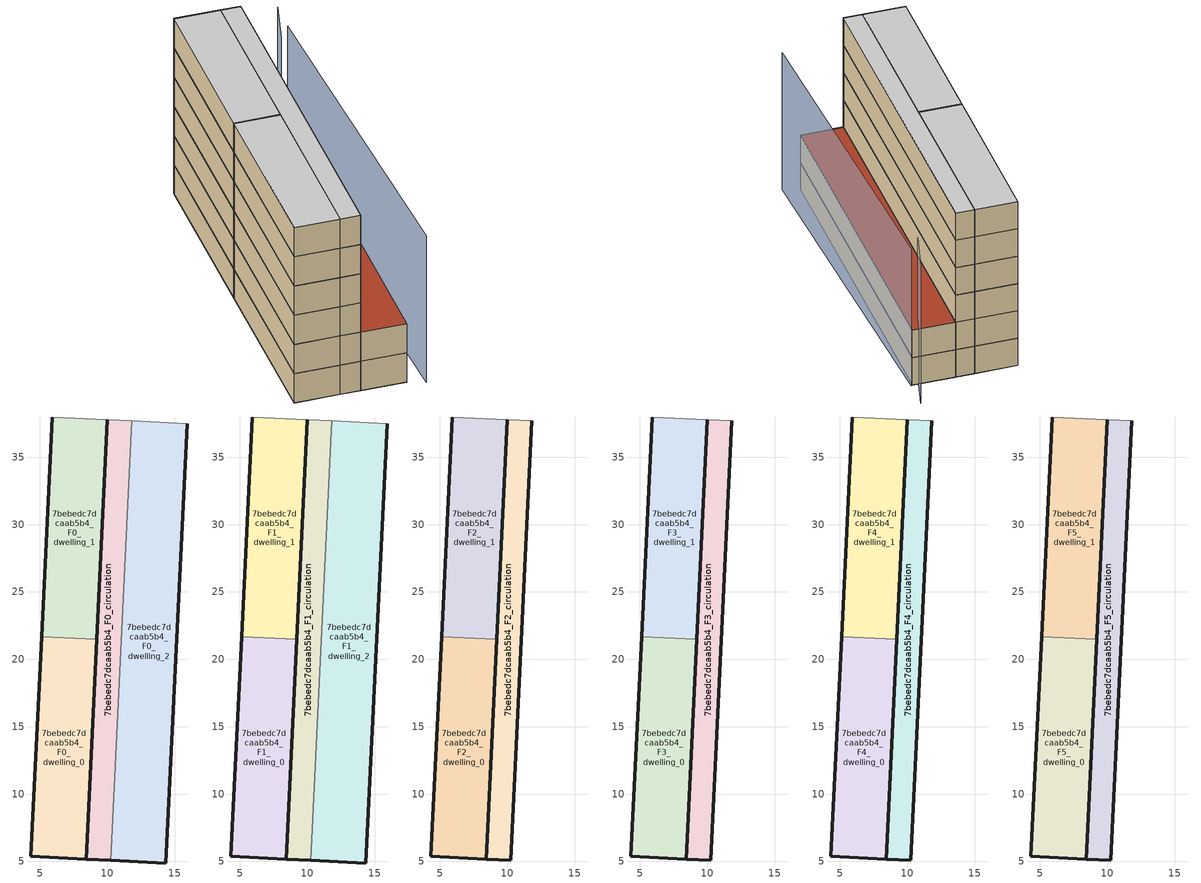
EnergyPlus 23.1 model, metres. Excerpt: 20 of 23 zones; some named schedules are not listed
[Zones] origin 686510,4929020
7bebedc7dcaab5b4_F0_dwelling_0
 floor ground (EU_floor_Construction): 8.44,5.17 9.23,21.48 5.12,21.67 4.34,5.36 z0
 wall outside (EU_wall_Construction): 9.23,21.48 8.44,5.17 4.34,5.36 5.12,21.67 z0:3
 wall to 7bebedc7dcaab5b4_F0_dwelling_1 (EU_wall_Construction): 5.12,21.67 9.23,21.48 z0:3
7bebedc7dcaab5b4_F0_dwelling_1
 floor ground (EU_floor_Construction): 9.23,21.48 10.02,37.79 5.91,37.99 5.12,21.67 z0
 wall outside (EU_wall_Construction): 10.02,37.79 9.23,21.48 / 5.12,21.67 5.91,37.99 z0:3
 wall adiabatic (EU_wall_Construction): 5.91,37.99 10.02,37.79 z0:3
7bebedc7dcaab5b4_F0_dwelling_2
 floor ground (EU_floor_Construction): 14.35,4.88 15.92,37.5 11.81,37.7 10.24,5.08 z0
 wall outside (EU_wall_Construction): 15.92,37.5 14.35,4.88 10.24,5.08 z0:3
 wall adiabatic (EU_wall_Construction): 11.81,37.7 15.92,37.5 z0:3
 wall to 7bebedc7dcaab5b4_F0_circulation (EU_wall_Construction): 10.24,5.08 11.81,37.7 z0:3
7bebedc7dcaab5b4_F0_circulation
 floor ground (EU_floor_Construction): 10.24,5.08 11.81,37.7 10.02,37.79 8.44,5.17 z0
 wall outside (EU_wall_Construction): 10.24,5.08 8.44,5.17 10.02,37.79 z0:3
 wall adiabatic (EU_wall_Construction): 10.02,37.79 11.81,37.7 z0:3
7bebedc7dcaab5b4_F1_dwelling_0
 floor to 7bebedc7dcaab5b4_F0_dwelling_0 (EU_floor_Construction): 8.44,5.17 9.23,21.48 5.12,21.67 4.34,5.36 z3
 wall outside (EU_wall_Construction): 9.23,21.48 8.44,5.17 4.34,5.36 5.12,21.67 z3:6
 wall to 7bebedc7dcaab5b4_F1_dwelling_1 (EU_wall_Construction): 5.12,21.67 9.23,21.48 z3:6
7bebedc7dcaab5b4_F1_dwelling_1
 floor to 7bebedc7dcaab5b4_F0_dwelling_1 (EU_floor_Construction): 9.23,21.48 10.02,37.79 5.91,37.99 5.12,21.67 z3
 wall outside (EU_wall_Construction): 10.02,37.79 9.23,21.48 / 5.12,21.67 5.91,37.99 z3:6
 wall adiabatic (EU_wall_Construction): 5.91,37.99 10.02,37.79 z3:6
7bebedc7dcaab5b4_F1_dwelling_2
 floor to 7bebedc7dcaab5b4_F0_dwelling_2 (EU_floor_Construction): 14.35,4.88 15.92,37.5 11.81,37.7 10.24,5.08 z3
 wall outside (EU_wall_Construction): 15.92,37.5 14.35,4.88 10.24,5.08 z3:6
 wall adiabatic (EU_wall_Construction): 11.81,37.7 15.92,37.5 z3:6
 wall to 7bebedc7dcaab5b4_F1_circulation (EU_wall_Construction): 10.24,5.08 11.81,37.7 z3:6
 roof outside (EU_roof_Construction): 15.92,37.5 14.35,4.88 10.24,5.08 11.81,37.7 z6
7bebedc7dcaab5b4_F1_circulation
 floor to 7bebedc7dcaab5b4_F0_circulation (EU_floor_Construction): 10.24,5.08 11.81,37.7 10.02,37.79 8.44,5.17 z3
 wall outside (EU_wall_Construction): 10.24,5.08 8.44,5.17 10.02,37.79 z3:6
 wall adiabatic (EU_wall_Construction): 10.02,37.79 11.81,37.7 z3:6
7bebedc7dcaab5b4_F2_dwelling_0
 floor to 7bebedc7dcaab5b4_F1_dwelling_0 (EU_floor_Construction): 8.44,5.17 9.23,21.48 5.12,21.67 4.34,5.36 z6
 wall outside (EU_wall_Construction): 9.23,21.48 8.44,5.17 4.34,5.36 5.12,21.67 z6:9
 wall to 7bebedc7dcaab5b4_F2_dwelling_1 (EU_wall_Construction): 5.12,21.67 9.23,21.48 z6:9
7bebedc7dcaab5b4_F2_dwelling_1
 floor to 7bebedc7dcaab5b4_F1_dwelling_1 (EU_floor_Construction): 9.23,21.48 10.02,37.79 5.91,37.99 5.12,21.67 z6
 wall outside (EU_wall_Construction): 10.02,37.79 9.23,21.48 / 5.12,21.67 5.91,37.99 z6:9
 wall adiabatic (EU_wall_Construction): 5.91,37.99 10.02,37.79 z6:9
7bebedc7dcaab5b4_F2_circulation
 floor to 7bebedc7dcaab5b4_F1_circulation (EU_floor_Construction): 10.24,5.08 11.81,37.7 10.02,37.79 8.44,5.17 z6
 wall outside (EU_wall_Construction): 11.81,37.7 10.24,5.08 8.44,5.17 10.02,37.79 z6:9
 wall adiabatic (EU_wall_Construction): 10.02,37.79 11.81,37.7 z6:9
7bebedc7dcaab5b4_F3_dwelling_0
 floor to 7bebedc7dcaab5b4_F2_dwelling_0 (EU_floor_Construction): 8.44,5.17 9.23,21.48 5.12,21.67 4.34,5.36 z9
 wall outside (EU_wall_Construction): 9.23,21.48 8.44,5.17 4.34,5.36 5.12,21.67 z9:12
 wall to 7bebedc7dcaab5b4_F3_dwelling_1 (EU_wall_Construction): 5.12,21.67 9.23,21.48 z9:12
7bebedc7dcaab5b4_F3_dwelling_1
 floor to 7bebedc7dcaab5b4_F2_dwelling_1 (EU_floor_Construction): 9.23,21.48 10.02,37.79 5.91,37.99 5.12,21.67 z9
 wall outside (EU_wall_Construction): 10.02,37.79 9.23,21.48 / 5.12,21.67 5.91,37.99 z9:12
 wall adiabatic (EU_wall_Construction): 5.91,37.99 10.02,37.79 z9:12
7bebedc7dcaab5b4_F3_circulation
 floor to 7bebedc7dcaab5b4_F2_circulation (EU_floor_Construction): 10.24,5.08 11.81,37.7 10.02,37.79 8.44,5.17 z9
 wall outside (EU_wall_Construction): 11.81,37.7 10.24,5.08 8.44,5.17 10.02,37.79 z9:12
 wall adiabatic (EU_wall_Construction): 10.02,37.79 11.81,37.7 z9:12
7bebedc7dcaab5b4_F4_dwelling_0
 floor to 7bebedc7dcaab5b4_F3_dwelling_0 (EU_floor_Construction): 8.44,5.17 9.23,21.48 5.12,21.67 4.34,5.36 z12
 wall outside (EU_wall_Construction): 9.23,21.48 8.44,5.17 4.34,5.36 5.12,21.67 z12:15
 wall to 7bebedc7dcaab5b4_F4_dwelling_1 (EU_wall_Construction): 5.12,21.67 9.23,21.48 z12:15
7bebedc7dcaab5b4_F4_dwelling_1
 floor to 7bebedc7dcaab5b4_F3_dwelling_1 (EU_floor_Construction): 9.23,21.48 10.02,37.79 5.91,37.99 5.12,21.67 z12
 wall outside (EU_wall_Construction): 10.02,37.79 9.23,21.48 / 5.12,21.67 5.91,37.99 z12:15
 wall adiabatic (EU_wall_Construction): 5.91,37.99 10.02,37.79 z12:15
7bebedc7dcaab5b4_F4_circulation
 floor to 7bebedc7dcaab5b4_F3_circulation (EU_floor_Construction): 10.24,5.08 11.81,37.7 10.02,37.79 8.44,5.17 z12
 wall outside (EU_wall_Construction): 11.81,37.7 10.24,5.08 8.44,5.17 10.02,37.79 z12:15
 wall adiabatic (EU_wall_Construction): 10.02,37.79 11.81,37.7 z12:15
7bebedc7dcaab5b4_F5_dwelling_0
 floor to 7bebedc7dcaab5b4_F4_dwelling_0 (EU_floor_Construction): 8.44,5.17 9.23,21.48 5.12,21.67 4.34,5.36 z15
 wall outside (EU_wall_Construction): 9.23,21.48 8.44,5.17 4.34,5.36 5.12,21.67 z15:18
 wall to 7bebedc7dcaab5b4_F5_dwelling_1 (EU_wall_Construction): 5.12,21.67 9.23,21.48 z15:18
 ceiling to 7bebedc7dcaab5b4_F6_dwelling_0 (EU_floor_Construction): 9.23,21.48 8.44,5.17 4.34,5.36 5.12,21.67 z18
7bebedc7dcaab5b4_F5_dwelling_1
 floor to 7bebedc7dcaab5b4_F4_dwelling_1 (EU_floor_Construction): 9.23,21.48 10.02,37.79 5.91,37.99 5.12,21.67 z15
 wall outside (EU_wall_Construction): 10.02,37.79 9.23,21.48 / 5.12,21.67 5.91,37.99 z15:18
 wall adiabatic (EU_wall_Construction): 5.91,37.99 10.02,37.79 z15:18
 ceiling to 7bebedc7dcaab5b4_F6_dwelling_1 (EU_floor_Construction): 10.02,37.79 9.23,21.48 5.12,21.67 5.91,37.99 z18
7bebedc7dcaab5b4_F5_circulation
 floor to 7bebedc7dcaab5b4_F4_circulation (EU_floor_Construction): 10.24,5.08 11.81,37.7 10.02,37.79 8.44,5.17 z15
 wall outside (EU_wall_Construction): 11.81,37.7 10.24,5.08 8.44,5.17 10.02,37.79 z15:18
 wall adiabatic (EU_wall_Construction): 10.02,37.79 11.81,37.7 z15:18
 ceiling to 7bebedc7dcaab5b4_F6_circulation (EU_floor_Construction): 11.81,37.7 10.24,5.08 8.44,5.17 10.02,37.79 z18
shading: 15.86,4.31 16.02,37.55 / 16.2,40.44 14.88,36.1 z0:15
[Building]
EU S2 Campaign: North Axis=0; Terrain=City; Solar Distribution=FullExterior
[Site:Location]
Bologna: Latitude=44.5; Longitude=11.25; Time Zone=1; Elevation=37
[SizingPeriod:WeatherFileDays]
AnnualSizingPeriod: Begin Month=1; Begin Day of Month=1; End Month=12; End Day of Month=31; Day of Week for Start Day=Monday; Use Weather File Daylight Saving Period=No; Use Weather File Rain and Snow Indicators=No
[MATERIAL]
EU_InternalMass_Material: Roughness=MediumRough; Thickness=0.1; Conductivity=1; Density=1800; Specific Heat=900; Thermal Absorptance=0.9; Solar Absorptance=0.7; Visible Absorptance=0.7
[MATERIAL:NOMASS] Roughness=MediumRough; Thermal Absorptance=0.9; Solar Absorptance=0.7; Visible Absorptance=0.7
Name | Thermal Resistance
EU_wall_NoMass | 0.905828
EU_roof_NoMass | 0.37593
EU_floor_NoMass | 0.67114
[CONSTRUCTION]
EU_wall_Construction: EU_wall_NoMass
EU_roof_Construction: EU_roof_NoMass
EU_floor_Construction: EU_floor_NoMass
EU_InternalMass_Construction: EU_InternalMass_Material
[ZONE] Type=1; Multiplier=1; Ceiling Height=autocalculate; Floor Area=autocalculate; Part of Total Floor Area=Yes
Name | Volume
7bebedc7dcaab5b4_F0_dwelling_0; 7bebedc7dcaab5b4_F1_dwelling_0; 7bebedc7dcaab5b4_F2_dwelling_0; 7bebedc7dcaab5b4_F3_dwelling_0; 7bebedc7dcaab5b4_F4_dwelling_0; 7bebedc7dcaab5b4_F5_dwelling_0 | 201.448
7bebedc7dcaab5b4_F0_dwelling_1 | 201.46
7bebedc7dcaab5b4_F1_dwelling_1; 7bebedc7dcaab5b4_F2_dwelling_1; 7bebedc7dcaab5b4_F3_dwelling_1; 7bebedc7dcaab5b4_F4_dwelling_1; 7bebedc7dcaab5b4_F5_dwelling_1 | 201.459
7bebedc7dcaab5b4_F0_dwelling_2 | 402.927
7bebedc7dcaab5b4_F1_dwelling_2 | 402.928
7bebedc7dcaab5b4_F0_circulation | 176.326
7bebedc7dcaab5b4_F1_circulation; 7bebedc7dcaab5b4_F2_circulation; 7bebedc7dcaab5b4_F3_circulation; 7bebedc7dcaab5b4_F4_circulation; 7bebedc7dcaab5b4_F5_circulation | 176.325
[INTERNALMASS] Construction=EU_InternalMass_Construction
Name | Zone or ZoneList | Surface Area
7bebedc7dcaab5b4_F0_dwelling_0_EU_InternalMass | 7bebedc7dcaab5b4_F0_dwelling_0 | 67.151
7bebedc7dcaab5b4_F0_dwelling_1_EU_InternalMass | 7bebedc7dcaab5b4_F0_dwelling_1 | 67.151
7bebedc7dcaab5b4_F0_dwelling_2_EU_InternalMass | 7bebedc7dcaab5b4_F0_dwelling_2 | 134.302
7bebedc7dcaab5b4_F1_dwelling_0_EU_InternalMass | 7bebedc7dcaab5b4_F1_dwelling_0 | 67.151
7bebedc7dcaab5b4_F1_dwelling_1_EU_InternalMass | 7bebedc7dcaab5b4_F1_dwelling_1 | 67.151
7bebedc7dcaab5b4_F1_dwelling_2_EU_InternalMass | 7bebedc7dcaab5b4_F1_dwelling_2 | 134.302
7bebedc7dcaab5b4_F2_dwelling_0_EU_InternalMass | 7bebedc7dcaab5b4_F2_dwelling_0 | 148.964
7bebedc7dcaab5b4_F2_dwelling_1_EU_InternalMass | 7bebedc7dcaab5b4_F2_dwelling_1 | 148.964
7bebedc7dcaab5b4_F3_dwelling_0_EU_InternalMass | 7bebedc7dcaab5b4_F3_dwelling_0 | 148.964
7bebedc7dcaab5b4_F3_dwelling_1_EU_InternalMass | 7bebedc7dcaab5b4_F3_dwelling_1 | 148.964
7bebedc7dcaab5b4_F4_dwelling_0_EU_InternalMass | 7bebedc7dcaab5b4_F4_dwelling_0 | 148.964
7bebedc7dcaab5b4_F4_dwelling_1_EU_InternalMass | 7bebedc7dcaab5b4_F4_dwelling_1 | 148.964
7bebedc7dcaab5b4_F5_dwelling_0_EU_InternalMass | 7bebedc7dcaab5b4_F5_dwelling_0 | 148.964
7bebedc7dcaab5b4_F5_dwelling_1_EU_InternalMass | 7bebedc7dcaab5b4_F5_dwelling_1 | 148.964
[OTHEREQUIPMENT] Fuel Type=Electricity; Design Level Calculation Method=Watts/Area; Power per Zone Floor Area=1; Fraction Latent=0; Fraction Radiant=0; Fraction Lost=0; Carbon Dioxide Generation Rate=0; EndUse Subcategory=EU_Step8_InternalGains
Name | Zone or ZoneList or Space or SpaceList | Schedule
EU_Step8_InternalGain_7bebedc7dcaab5b4_F0_dwelling_0_f000 | 7bebedc7dcaab5b4_F0_dwelling_0 | EU_Step8_GainSchedule_7bebedc7dcaab5b4_F0_dwelling_0_f000
EU_Step8_InternalGain_7bebedc7dcaab5b4_F0_dwelling_1_f000 | 7bebedc7dcaab5b4_F0_dwelling_1 | EU_Step8_GainSchedule_7bebedc7dcaab5b4_F0_dwelling_1_f000
EU_Step8_InternalGain_7bebedc7dcaab5b4_F0_dwelling_2_f000 | 7bebedc7dcaab5b4_F0_dwelling_2 | EU_Step8_GainSchedule_7bebedc7dcaab5b4_F0_dwelling_2_f000
EU_Step8_InternalGain_7bebedc7dcaab5b4_F1_dwelling_0_f000 | 7bebedc7dcaab5b4_F1_dwelling_0 | EU_Step8_GainSchedule_7bebedc7dcaab5b4_F1_dwelling_0_f000
EU_Step8_InternalGain_7bebedc7dcaab5b4_F1_dwelling_1_f000 | 7bebedc7dcaab5b4_F1_dwelling_1 | EU_Step8_GainSchedule_7bebedc7dcaab5b4_F1_dwelling_1_f000
EU_Step8_InternalGain_7bebedc7dcaab5b4_F1_dwelling_2_f000 | 7bebedc7dcaab5b4_F1_dwelling_2 | EU_Step8_GainSchedule_7bebedc7dcaab5b4_F1_dwelling_2_f000
EU_Step8_InternalGain_7bebedc7dcaab5b4_F2_dwelling_0_f000 | 7bebedc7dcaab5b4_F2_dwelling_0 | EU_Step8_GainSchedule_7bebedc7dcaab5b4_F2_dwelling_0_f000
EU_Step8_InternalGain_7bebedc7dcaab5b4_F2_dwelling_1_f000 | 7bebedc7dcaab5b4_F2_dwelling_1 | EU_Step8_GainSchedule_7bebedc7dcaab5b4_F2_dwelling_1_f000
EU_Step8_InternalGain_7bebedc7dcaab5b4_F3_dwelling_0_f000 | 7bebedc7dcaab5b4_F3_dwelling_0 | EU_Step8_GainSchedule_7bebedc7dcaab5b4_F3_dwelling_0_f000
EU_Step8_InternalGain_7bebedc7dcaab5b4_F3_dwelling_1_f000 | 7bebedc7dcaab5b4_F3_dwelling_1 | EU_Step8_GainSchedule_7bebedc7dcaab5b4_F3_dwelling_1_f000
EU_Step8_InternalGain_7bebedc7dcaab5b4_F4_dwelling_0_f000 | 7bebedc7dcaab5b4_F4_dwelling_0 | EU_Step8_GainSchedule_7bebedc7dcaab5b4_F4_dwelling_0_f000
EU_Step8_InternalGain_7bebedc7dcaab5b4_F4_dwelling_1_f000 | 7bebedc7dcaab5b4_F4_dwelling_1 | EU_Step8_GainSchedule_7bebedc7dcaab5b4_F4_dwelling_1_f000
EU_Step8_InternalGain_7bebedc7dcaab5b4_F5_dwelling_0_f000 | 7bebedc7dcaab5b4_F5_dwelling_0 | EU_Step8_GainSchedule_7bebedc7dcaab5b4_F5_dwelling_0_f000
EU_Step8_InternalGain_7bebedc7dcaab5b4_F5_dwelling_1_f000 | 7bebedc7dcaab5b4_F5_dwelling_1 | EU_Step8_GainSchedule_7bebedc7dcaab5b4_F5_dwelling_1_f000
[ZONEINFILTRATION:DESIGNFLOWRATE] Schedule=EU_AlwaysOn; Design Flow Rate Calculation Method=Flow/Area; Flow Rate per Floor Area=0.0005; Constant Term Coefficient=1; Temperature Term Coefficient=0; Velocity Term Coefficient=0; Velocity Squared Term Coefficient=0
Name | Zone or ZoneList or Space or SpaceList
EU_Circulation_Infiltration_7bebedc7dcaab5b4_F0_circulation | 7bebedc7dcaab5b4_F0_circulation
EU_Circulation_Infiltration_7bebedc7dcaab5b4_F1_circulation | 7bebedc7dcaab5b4_F1_circulation
EU_Circulation_Infiltration_7bebedc7dcaab5b4_F2_circulation | 7bebedc7dcaab5b4_F2_circulation
EU_Circulation_Infiltration_7bebedc7dcaab5b4_F3_circulation | 7bebedc7dcaab5b4_F3_circulation
EU_Circulation_Infiltration_7bebedc7dcaab5b4_F4_circulation | 7bebedc7dcaab5b4_F4_circulation
EU_Circulation_Infiltration_7bebedc7dcaab5b4_F5_circulation | 7bebedc7dcaab5b4_F5_circulation
[ZONEVENTILATION:DESIGNFLOWRATE] Schedule=EU_AlwaysOn; Design Flow Rate Calculation Method=AirChanges/Hour; Air Changes per Hour=0.73129; Ventilation Type=Natural; Fan Pressure Rise=0; Fan Total Efficiency=1; Constant Term Coefficient=1; Temperature Term Coefficient=0; Velocity Term Coefficient=0; Velocity Squared Term Coefficient=0; Minimum Indoor Temperature=-100; Maximum Indoor Temperature=100; Delta Temperature=-100; Minimum Outdoor Temperature=-100; Maximum Outdoor Temperature=100; Maximum Wind Speed=40
Name | Zone or ZoneList or Space or SpaceList
EU_ConstantAir_7bebedc7dcaab5b4_F0_dwelling_0 | 7bebedc7dcaab5b4_F0_dwelling_0
EU_ConstantAir_7bebedc7dcaab5b4_F0_dwelling_1 | 7bebedc7dcaab5b4_F0_dwelling_1
EU_ConstantAir_7bebedc7dcaab5b4_F0_dwelling_2 | 7bebedc7dcaab5b4_F0_dwelling_2
EU_ConstantAir_7bebedc7dcaab5b4_F1_dwelling_0 | 7bebedc7dcaab5b4_F1_dwelling_0
EU_ConstantAir_7bebedc7dcaab5b4_F1_dwelling_1 | 7bebedc7dcaab5b4_F1_dwelling_1
EU_ConstantAir_7bebedc7dcaab5b4_F1_dwelling_2 | 7bebedc7dcaab5b4_F1_dwelling_2
EU_ConstantAir_7bebedc7dcaab5b4_F2_dwelling_0 | 7bebedc7dcaab5b4_F2_dwelling_0
EU_ConstantAir_7bebedc7dcaab5b4_F2_dwelling_1 | 7bebedc7dcaab5b4_F2_dwelling_1
EU_ConstantAir_7bebedc7dcaab5b4_F3_dwelling_0 | 7bebedc7dcaab5b4_F3_dwelling_0
EU_ConstantAir_7bebedc7dcaab5b4_F3_dwelling_1 | 7bebedc7dcaab5b4_F3_dwelling_1
EU_ConstantAir_7bebedc7dcaab5b4_F4_dwelling_0 | 7bebedc7dcaab5b4_F4_dwelling_0
EU_ConstantAir_7bebedc7dcaab5b4_F4_dwelling_1 | 7bebedc7dcaab5b4_F4_dwelling_1
EU_ConstantAir_7bebedc7dcaab5b4_F5_dwelling_0 | 7bebedc7dcaab5b4_F5_dwelling_0
EU_ConstantAir_7bebedc7dcaab5b4_F5_dwelling_1 | 7bebedc7dcaab5b4_F5_dwelling_1
[HVACTEMPLATE:THERMOSTAT] Constant Heating Setpoint=20; Constant Cooling Setpoint=50
EU_HeatOnly_7bebedc7dcaab5b4_F0_dwelling_0; EU_HeatOnly_7bebedc7dcaab5b4_F0_dwelling_1; EU_HeatOnly_7bebedc7dcaab5b4_F0_dwelling_2; EU_HeatOnly_7bebedc7dcaab5b4_F1_dwelling_0; EU_HeatOnly_7bebedc7dcaab5b4_F1_dwelling_1; EU_HeatOnly_7bebedc7dcaab5b4_F1_dwelling_2; EU_HeatOnly_7bebedc7dcaab5b4_F2_dwelling_0; EU_HeatOnly_7bebedc7dcaab5b4_F2_dwelling_1; EU_HeatOnly_7bebedc7dcaab5b4_F3_dwelling_0; EU_HeatOnly_7bebedc7dcaab5b4_F3_dwelling_1; EU_HeatOnly_7bebedc7dcaab5b4_F4_dwelling_0; EU_HeatOnly_7bebedc7dcaab5b4_F4_dwelling_1; EU_HeatOnly_7bebedc7dcaab5b4_F5_dwelling_0; EU_HeatOnly_7bebedc7dcaab5b4_F5_dwelling_1; EU_HeatOnly_7bebedc7dcaab5b4_F6_dwelling_0; EU_HeatOnly_7bebedc7dcaab5b4_F6_dwelling_1
[HVACTEMPLATE:ZONE:IDEALLOADSAIRSYSTEM] System Availability Schedule=EU_AlwaysOn; Maximum Heating Supply Air Temperature=50; Minimum Cooling Supply Air Temperature=13; Maximum Heating Supply Air Humidity Ratio=0.0156; Minimum Cooling Supply Air Humidity Ratio=0.0077; Heating Limit=NoLimit; Cooling Limit=NoLimit; Heating Availability Schedule=EU_AlwaysOn; Cooling Availability Schedule=EU_CoolingOff; Dehumidification Control Type=ConstantSensibleHeatRatio; Cooling Sensible Heat Ratio=0.7; Dehumidification Setpoint=60; Humidification Control Type=None; Humidification Setpoint=30; Outdoor Air Method=None; Outdoor Air Flow Rate per Person=0.00944; Outdoor Air Flow Rate per Zone Floor Area=0; Outdoor Air Flow Rate per Zone=0; Demand Controlled Ventilation Type=None; Outdoor Air Economizer Type=NoEconomizer; Heat Recovery Type=None; Sensible Heat Recovery Effectiveness=0.7; Latent Heat Recovery Effectiveness=0.65
Name | Template Thermostat
7bebedc7dcaab5b4_F0_dwelling_0 | EU_HeatOnly_7bebedc7dcaab5b4_F0_dwelling_0
7bebedc7dcaab5b4_F0_dwelling_1 | EU_HeatOnly_7bebedc7dcaab5b4_F0_dwelling_1
7bebedc7dcaab5b4_F0_dwelling_2 | EU_HeatOnly_7bebedc7dcaab5b4_F0_dwelling_2
7bebedc7dcaab5b4_F1_dwelling_0 | EU_HeatOnly_7bebedc7dcaab5b4_F1_dwelling_0
7bebedc7dcaab5b4_F1_dwelling_1 | EU_HeatOnly_7bebedc7dcaab5b4_F1_dwelling_1
7bebedc7dcaab5b4_F1_dwelling_2 | EU_HeatOnly_7bebedc7dcaab5b4_F1_dwelling_2
7bebedc7dcaab5b4_F2_dwelling_0 | EU_HeatOnly_7bebedc7dcaab5b4_F2_dwelling_0
7bebedc7dcaab5b4_F2_dwelling_1 | EU_HeatOnly_7bebedc7dcaab5b4_F2_dwelling_1
7bebedc7dcaab5b4_F3_dwelling_0 | EU_HeatOnly_7bebedc7dcaab5b4_F3_dwelling_0
7bebedc7dcaab5b4_F3_dwelling_1 | EU_HeatOnly_7bebedc7dcaab5b4_F3_dwelling_1
7bebedc7dcaab5b4_F4_dwelling_0 | EU_HeatOnly_7bebedc7dcaab5b4_F4_dwelling_0
7bebedc7dcaab5b4_F4_dwelling_1 | EU_HeatOnly_7bebedc7dcaab5b4_F4_dwelling_1
7bebedc7dcaab5b4_F5_dwelling_0 | EU_HeatOnly_7bebedc7dcaab5b4_F5_dwelling_0
7bebedc7dcaab5b4_F5_dwelling_1 | EU_HeatOnly_7bebedc7dcaab5b4_F5_dwelling_1
[SIZING:ZONE] Zone Cooling Design Supply Air Temperature Input Method=SupplyAirTemperature; Zone Cooling Design Supply Air Temperature=13; Zone Heating Design Supply Air Temperature Input Method=SupplyAirTemperature; Zone Heating Design Supply Air Temperature=50; Zone Cooling Design Supply Air Humidity Ratio=0.008; Zone Heating Design Supply Air Humidity Ratio=0.008; Cooling Design Air Flow Method=DesignDay; Cooling Design Air Flow Rate=0; Cooling Minimum Air Flow per Zone Floor Area=0.000762; Cooling Minimum Air Flow=0; Cooling Minimum Air Flow Fraction=0.2; Heating Design Air Flow Method=DesignDay; Heating Design Air Flow Rate=0; Heating Maximum Air Flow per Zone Floor Area=0.002032; Heating Maximum Air Flow=0.141576; Heating Maximum Air Flow Fraction=0.3; Account for Dedicated Outdoor Air System=No; Dedicated Outdoor Air System Control Strategy=NeutralSupplyAir; Dedicated Outdoor Air Low Setpoint Temperature for Design=autosize; Dedicated Outdoor Air High Setpoint Temperature for Design=autosize; Zone Load Sizing Method=Sensible Load Only No Latent Load; Zone Latent Cooling Design Supply Air Humidity Ratio Input Method=HumidityRatioDifference; Zone Cooling Design Supply Air Humidity Ratio Difference=0.005; Zone Latent Heating Design Supply Air Humidity Ratio Input Method=HumidityRatioDifference; Zone Humidification Design Supply Air Humidity Ratio Difference=0.005
7bebedc7dcaab5b4_F0_dwelling_0; 7bebedc7dcaab5b4_F0_dwelling_1; 7bebedc7dcaab5b4_F0_dwelling_2; 7bebedc7dcaab5b4_F1_dwelling_0; 7bebedc7dcaab5b4_F1_dwelling_1; 7bebedc7dcaab5b4_F1_dwelling_2; 7bebedc7dcaab5b4_F2_dwelling_0; 7bebedc7dcaab5b4_F2_dwelling_1; 7bebedc7dcaab5b4_F3_dwelling_0; 7bebedc7dcaab5b4_F3_dwelling_1; 7bebedc7dcaab5b4_F4_dwelling_0; 7bebedc7dcaab5b4_F4_dwelling_1; 7bebedc7dcaab5b4_F5_dwelling_0; 7bebedc7dcaab5b4_F5_dwelling_1
[SCHEDULE:FILE] Column Number=1; Rows to Skip at Top=0; Number of Hours of Data=8760; Column Separator=Comma; Interpolate to Timestep=No; Minutes per Item=60; Adjust Schedule for Daylight Savings=Yes
Name | File
EU_Step8_GainSchedule_7bebedc7dcaab5b4_F0_dwelling_0_f000 | ../../schedules/7bebedc7dcaab5b4/7bebedc7dcaab5b4_F0_dwelling_0_f000_gain.csv
EU_Step8_GainSchedule_7bebedc7dcaab5b4_F0_dwelling_1_f000 | ../../schedules/7bebedc7dcaab5b4/7bebedc7dcaab5b4_F0_dwelling_1_f000_gain.csv
EU_Step8_GainSchedule_7bebedc7dcaab5b4_F0_dwelling_2_f000 | ../../schedules/7bebedc7dcaab5b4/7bebedc7dcaab5b4_F0_dwelling_2_f000_gain.csv
